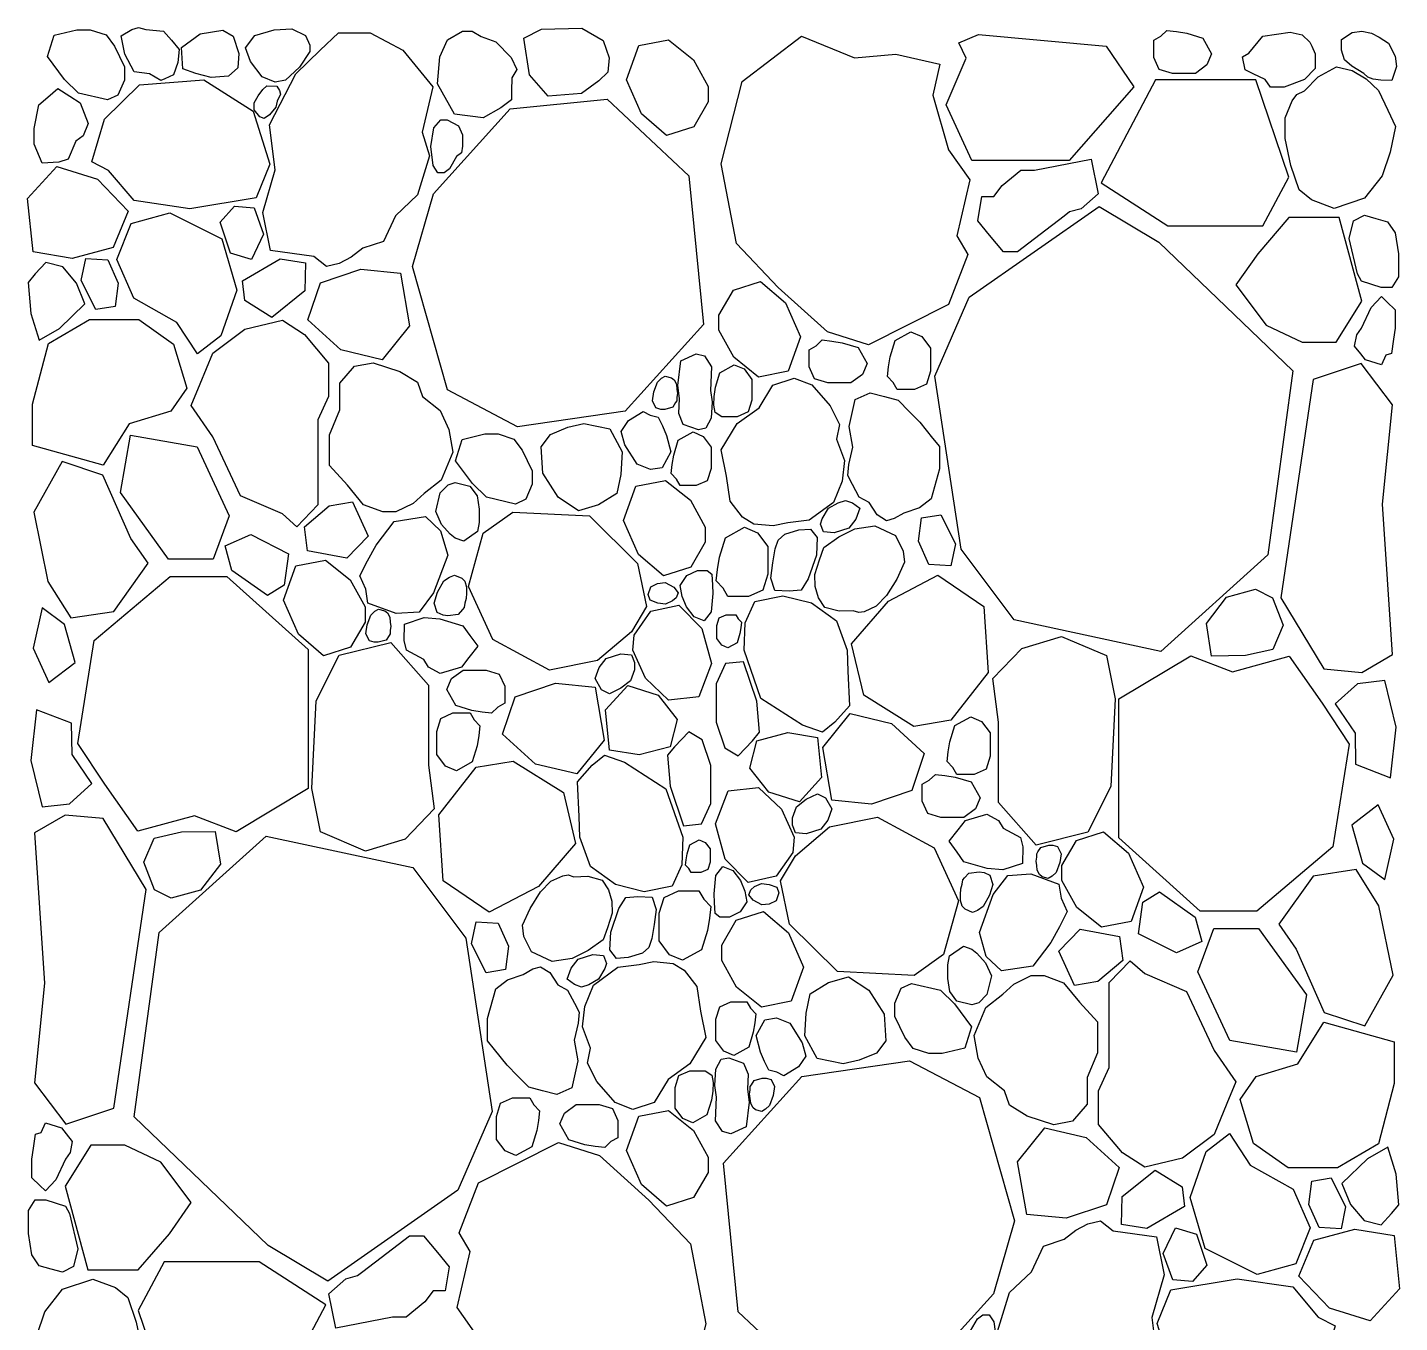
# Model space of a CAD drawing. Header units: millimetres. Extents: x 10227 to 13232, y 2 to 9351.
# Drawn here: x 11655.5 to 11831.5, y 6943.3 to 7109.3 of the extents above; entities that cross this region are included whole.
import ezdxf

# ---------------------------------------------------------------- set-up
doc = ezdxf.new("R2010")
doc.units = ezdxf.units.MM
doc.layers.add('RETINO', color=20, linetype='Continuous')

msp = doc.modelspace()

# ---------------------------------------------------------------- linework, layer by layer
at = {"layer": 'RETINO'}
for points in [[(11665.8, 7100.03), (11662.1, 7100.91), (11660.3, 7102.67), (11658.12, 7105.58), (11658.95, 7108.32), (11661.87, 7109.02), (11663.58, 7109.02), (11665.61, 7108.36), (11666.68, 7106.92), (11667.96, 7104.27), (11667.96, 7102.58), (11667.12, 7100.66), (11665.8, 7100.03)], [(11671.19, 7103.39), (11669.21, 7103.64), (11668.04, 7105.9), (11667.57, 7108.25), (11668.94, 7109.08), (11669.77, 7109.32), (11670.71, 7109.06), (11672.98, 7108.83), (11673.99, 7107.69), (11674.98, 7106.48), (11674.83, 7104.85), (11674.28, 7103.27), (11673.15, 7102.73), (11672.64, 7102.51), (11671.19, 7103.39)], [(11675.47, 7104.02), (11675.28, 7106.76), (11677.67, 7108.49), (11680.6, 7108.97)], [(11680.6, 7108.97), (11681.91, 7108.22)], [(11681.91, 7108.22), (11682.65, 7105.98), (11682.5, 7104.14)], [(11690.41, 7104.23), (11688.64, 7102.56), (11687.3, 7102.3), (11685.63, 7103), (11684.12, 7104.96), (11683.51, 7106.72), (11684.7, 7108.3), (11687.18, 7109.02), (11689.45, 7109.16), (11691.2, 7108.29), (11691.76, 7107.07), (11691.73, 7106.22), (11690.41, 7104.23)], [(11692.26, 7079.96), (11686.7, 7080.72), (11685.73, 7085.6), (11687.3, 7091.07), (11686.57, 7096.85), (11689.97, 7103.39), (11693.09, 7106.41), (11695.41, 7108.65), (11699.47, 7108.65), (11703.65, 7106.41), (11707.53, 7101.69), (11706.16, 7095.91), (11707.07, 7092.87), (11705.55, 7087.85), (11702.74, 7085.19), (11701.2, 7081.88), (11698.56, 7081.01), (11697.04, 7079.87), (11695.52, 7079.06), (11693.89, 7078.66), (11692.26, 7079.96)], [(11713.98, 7097.75), (11710.31, 7098.21), (11708.13, 7102.08), (11708.41, 7105.57), (11709.39, 7107.75), (11711.3, 7108.86), (11712.55, 7108.84), (11713.72, 7108.16), (11715.58, 7107.46), (11717.57, 7105.49), (11718.28, 7103.92), (11717.66, 7102.86), (11717.62, 7101.18), (11717.59, 7100.03), (11716.24, 7099.03), (11713.98, 7097.75)], [(11719.89, 7103.23), (11719.19, 7107.93), (11721.46, 7109.11), (11726.61, 7109.24)], [(11726.61, 7109.24), (11729.37, 7107.65)], [(11766.89, 7105.88), (11772.51, 7104.62), (11771.61, 7100.63), (11773.65, 7093.65), (11776.36, 7089.79), (11774.7, 7082.59), (11776.1, 7080.22), (11773.65, 7073.81), (11763.39, 7068.63), (11758.13, 7070.3), (11751.79, 7075.99), (11746.46, 7081.61), (11744.49, 7091.86), (11747.16, 7102.4), (11754.78, 7108.21), (11761.57, 7105.43), (11766.89, 7105.88)], [(11775.89, 7105.4), (11774.95, 7107.35), (11777.47, 7108.4), (11793.84, 7106.92), (11797.38, 7101.69), (11789.09, 7092.27), (11776.61, 7092.27), (11773.32, 7099.42), (11775.89, 7105.4)], [(11804.18, 7108.59), (11806.26, 7107.96), (11807.38, 7105.92), (11806.78, 7104.51), (11805.31, 7103.42), (11802.35, 7103.42), (11800.66, 7103.94), (11799.98, 7105.48), (11799.98, 7107.68), (11800.87, 7108.19), (11801.65, 7108.94), (11802.88, 7108.8), (11804.18, 7108.59)], [(11812.14, 7106.04), (11813.96, 7108.19), (11817.44, 7108.71), (11818.97, 7108.39), (11819.96, 7107.44), (11820.21, 7106.94), (11820.67, 7105.94), (11820.67, 7104.07), (11819.27, 7102.66), (11816.66, 7101.66), (11814.93, 7101.66), (11814.22, 7102.66), (11812.71, 7103.39), (11811.67, 7103.89), (11811.32, 7105.54), (11812.14, 7106.04)], [(11826.88, 7103.43), (11825.36, 7104.37), (11824.4, 7105.17), (11824.01, 7106.42), (11824.01, 7107.77), (11825.38, 7108.67), (11826.62, 7108.84), (11827.88, 7108.61), (11828.86, 7108.09), (11830.04, 7107.31), (11830.89, 7105.65), (11831.08, 7104.32), (11830.5, 7102.53), (11829.09, 7102.55), (11828.1, 7102.71), (11827.42, 7102.96), (11826.88, 7103.43)], [(11729.37, 7107.65), (11730.12, 7105.41), (11729.97, 7103.57)], [(11740.97, 7096.59), (11737.49, 7095.49), (11734.29, 7098.23), (11732.35, 7102.59), (11733.94, 7107), (11737.75, 7107.74), (11740.93, 7105.19), (11742.84, 7101.75), (11742.84, 7099.8), (11740.97, 7096.59)], [(11686.6, 7091.81), (11684.87, 7087.49), (11676.37, 7086.08), (11669.24, 7087.14), (11665.95, 7090.99), (11663.78, 7092.11), (11665.42, 7097.57), (11669.92, 7101.97), (11678.14, 7102.62), (11684.47, 7098.61), (11686.6, 7091.81)], [(11681.32, 7103.07), (11679.1, 7102.9), (11677.11, 7103.42), (11675.47, 7104.02)], [(11682.5, 7104.14), (11681.32, 7103.07)], [(11728.78, 7102.5), (11726.57, 7100.84), (11722.31, 7100.51), (11719.89, 7103.23)], [(11729.97, 7103.57), (11728.78, 7102.5)], [(11793.21, 7089.41), (11801.76, 7083.9), (11813.93, 7083.9), (11817.26, 7090.14), (11813.06, 7102.61), (11800.17, 7102.61), (11793.21, 7089.41)], [(11819.27, 7101.18), (11821.04, 7103), (11823.37, 7104.26), (11825.39, 7103.8), (11827.21, 7102.72), (11828.78, 7101.22), (11829.96, 7098.72), (11830.95, 7096.61), (11830.28, 7093.35), (11829.24, 7090.32), (11826.96, 7087.42), (11823.1, 7086.13), (11820.17, 7087.21), (11818.6, 7088.49), (11817.53, 7091.64), (11816.81, 7095.07), (11816.81, 7097.75), (11817.71, 7099.93), (11818.3, 7100.74), (11819.27, 7101.18)], [(11657.44, 7091.91), (11656.39, 7094.35), (11656.39, 7096.35), (11656.99, 7099.39), (11658.15, 7100.39), (11659.44, 7101.51), (11660.98, 7100.51), (11662.28, 7099.67), (11663.34, 7096.99), (11662.66, 7095.43), (11661.74, 7094.75), (11660.74, 7092.45), (11659.56, 7092.04), (11657.44, 7091.91)], [(11687.4, 7099.09), (11686.58, 7098.1), (11685.87, 7097.67), (11685.35, 7097.86), (11684.61, 7098.75), (11684.61, 7099.67), (11685.1, 7100.55), (11685.71, 7101.37), (11686.23, 7101.84), (11687.5, 7101.79), (11687.87, 7101.23), (11687.99, 7100.76), (11687.56, 7099.87), (11687.4, 7099.09)], [(11707.61, 7088.01), (11717.42, 7098.88), (11729.87, 7100.15), (11740.33, 7090.31), (11742.23, 7071.26), (11732.19, 7060.14), (11718.37, 7058.13), (11709.38, 7062.87), (11704.92, 7078.66), (11707.61, 7088.01)], [(11710.55, 7092.76), (11709.66, 7091.21), (11708.95, 7090.7), (11708.15, 7090.7), (11707.58, 7091.61), (11707.24, 7094.07), (11707.64, 7096.45), (11708.55, 7097.5), (11709.35, 7097.5), (11710.81, 7096.73), (11711.32, 7095.56), (11711.32, 7094.1), (11711.18, 7093.26), (11710.55, 7092.76)], [(11780.52, 7089.04), (11782.91, 7091.01), (11784.67, 7091.01), (11791.94, 7092.42), (11792.82, 7088), (11790.64, 7086.07), (11789.16, 7085.69), (11788.46, 7085.14), (11785.4, 7082.8), (11782.49, 7080.57), (11780.67, 7080.57), (11778.91, 7082.7), (11777.38, 7084.54), (11777.92, 7087.63), (11779.43, 7087.63), (11780.52, 7089.04)], [(11661.27, 7079.72), (11656.25, 7080.56), (11655.54, 7087.38), (11659.32, 7091.49), (11664.52, 7089.87), (11668.47, 7085.76), (11666.54, 7081.12), (11661.27, 7079.72)], [(11674.7, 7071.51), (11669.18, 7074.62), (11666.99, 7079.57), (11668.83, 7084.18), (11673.78, 7085.56), (11680.45, 7082.22), (11682.4, 7075.66), (11680.33, 7069.78), (11677.34, 7067.48), (11674.7, 7071.51)], [(11682.08, 7086.42), (11684.6, 7086.21), (11685.82, 7082.84), (11684.28, 7079.57), (11681.58, 7080.39), (11680.26, 7084.35), (11682.08, 7086.42)], [(11776.29, 7074.74), (11792.95, 7086.39), (11800.62, 7081.81), (11817.78, 7065.31), (11814.58, 7041.71), (11800.85, 7029.34), (11782.07, 7033.38), (11775.28, 7042.43), (11771.88, 7064.62), (11776.29, 7074.74)], [(11813.28, 7080.32), (11810.46, 7076.32), (11814.37, 7071.14), (11819, 7068.96), (11823.36, 7068.96), (11826.63, 7074.23), (11823.72, 7084.96), (11817.27, 7084.96), (11813.28, 7080.32)], [(11825.55, 7084.52), (11826.99, 7085.24), (11828.43, 7084.84), (11829.94, 7084.41), (11830.9, 7083), (11831.35, 7080.29), (11831.35, 7077.34), (11830.47, 7075.97), (11829.13, 7075.97), (11826.61, 7076.8), (11826.09, 7077.72), (11825.02, 7082.25), (11825.55, 7084.52)], [(11666.79, 7073.56), (11664.3, 7073.16), (11662.44, 7076.87), (11663.02, 7079.69), (11665.83, 7079.53), (11667.17, 7076.55), (11666.79, 7073.56)], [(11655.96, 7072.66), (11657.04, 7069.22), (11659.66, 7070.71), (11662.91, 7073.88), (11661.83, 7076.55), (11660.07, 7078.63), (11657.9, 7079.17), (11656.54, 7077.72), (11655.64, 7076.63), (11655.96, 7072.66)], [(11683.42, 7074.32), (11683.11, 7076.82), (11687.93, 7079.64), (11691.17, 7079.14), (11691.11, 7075.56), (11686.86, 7072.14), (11683.42, 7074.32)], [(11698.28, 7078.34), (11703.35, 7077.83), (11704.51, 7071.07), (11701.01, 7066.72), (11695.71, 7067.99), (11691.5, 7071.82), (11693.12, 7076.59), (11698.28, 7078.34)], [(11746.05, 7075.66), (11749.54, 7076.76), (11752.73, 7074.02), (11754.67, 7069.65), (11753.08, 7065.25), (11749.27, 7064.51), (11746.09, 7067.06), (11744.19, 7070.5), (11744.19, 7072.45), (11746.05, 7075.66)], [(11826.58, 7070.76), (11827.84, 7073.42), (11829.15, 7074.82), (11829.86, 7074.14), (11830.9, 7073.14), (11830.9, 7070.77), (11830.69, 7069.34), (11830.42, 7067.54), (11829.7, 7067.33), (11829.15, 7066.08), (11827.11, 7066.73), (11826.5, 7067.49), (11825.71, 7068.48), (11826, 7069.92), (11826.58, 7070.76)], [(11668.6, 7058.51), (11665.26, 7053.2), (11656.2, 7055.72), (11656.2, 7061.04), (11658.25, 7068.81), (11663.49, 7071.88), (11669.83, 7071.88), (11674.25, 7068.74), (11675.96, 7063.08), (11673.91, 7060.15), (11668.6, 7058.51)], [(11688.22, 7046.95), (11682.85, 7049.26), (11679.31, 7056.82), (11676.52, 7060.84), (11677.68, 7063.63), (11679.32, 7067.58), (11683.39, 7070.64), (11688.22, 7071.8), (11691.08, 7069.96), (11694.14, 7066.29), (11694.14, 7062), (11692.78, 7059), (11692.78, 7056), (11692.78, 7051.03), (11692.78, 7048.11), (11690.06, 7045.31), (11688.22, 7046.95)], [(11759.99, 7068.91), (11762.06, 7068.28), (11763.19, 7066.24), (11762.59, 7064.83), (11761.11, 7063.75), (11758.16, 7063.75), (11756.47, 7064.26), (11755.79, 7065.8), (11755.79, 7068), (11756.68, 7068.51), (11757.45, 7069.26), (11758.68, 7069.12), (11759.99, 7068.91)], [(11766.15, 7067.1), (11766.79, 7069.17), (11768.82, 7070.3), (11770.23, 7069.7), (11771.32, 7068.22), (11771.32, 7065.27), (11770.8, 7063.58), (11769.26, 7062.9), (11767.07, 7062.9), (11766.56, 7063.79), (11765.81, 7064.56), (11765.94, 7065.8), (11766.15, 7067.1)], [(11743.33, 7061.31), (11743.22, 7059.23), (11742.52, 7057.94), (11741.56, 7057.74), (11739.63, 7058.44), (11739.05, 7059.84), (11739.13, 7061.77), (11738.95, 7063.42), (11739.31, 7066.59), (11741.29, 7067.48), (11742.37, 7067.21), (11743.23, 7065.83), (11743.11, 7062.79), (11743.33, 7061.31)], [(11708.57, 7051.3), (11706.41, 7049.59), (11705, 7048.3), (11702.78, 7047.21), (11701.09, 7047.21), (11698.63, 7048.14), (11696.58, 7050.63), (11694.25, 7053.16), (11694.25, 7057.11), (11695.61, 7060.28), (11695.61, 7063.71), (11697.48, 7065.9), (11699.87, 7066.33), (11703.27, 7065.23), (11705.53, 7063.84), (11706.19, 7062), (11708.47, 7060.2), (11709.57, 7057.79), (11710.06, 7054.89), (11708.57, 7051.3)], [(11743.76, 7063.19), (11744.33, 7065.06), (11746.17, 7066.08), (11747.43, 7065.54), (11748.41, 7064.21), (11748.41, 7061.55), (11747.95, 7060.03), (11746.56, 7059.41), (11744.59, 7059.41), (11743.71, 7059.98), (11743.56, 7060.91), (11743.57, 7062.02), (11743.76, 7063.19)], [(11826.55, 7066.25), (11820.39, 7064.21), (11816.23, 7036.19), (11821.75, 7027.08), (11826.65, 7026.64), (11830.58, 7028.93), (11829.3, 7048.2)], [(11830.58, 7060.95), (11826.55, 7066.25)], [(11738.3, 7060.65), (11737.25, 7060.36), (11736.75, 7060.36), (11736.12, 7060.54), (11735.68, 7061.46), (11735.85, 7062.6), (11736.31, 7063.86), (11736.83, 7064.34), (11737.32, 7064.62), (11738.12, 7064.41), (11738.46, 7064.14), (11738.74, 7063.58), (11738.8, 7062.97), (11738.88, 7062.4), (11738.8, 7061.91), (11738.8, 7061.45), (11738.65, 7061.23), (11738.3, 7060.65)], [(11755.76, 7046.14), (11753.03, 7045.8), (11751.15, 7045.43), (11748.69, 7045.65), (11747.24, 7046.53), (11745.63, 7048.6), (11745.17, 7051.79), (11744.49, 7055.16), (11746.54, 7058.53), (11749.34, 7060.54), (11751.12, 7063.47), (11753.86, 7064.38), (11756.12, 7063.51), (11758.46, 7060.8), (11759.68, 7058.43), (11759.28, 7056.52), (11760.3, 7053.8), (11759.99, 7051.17), (11758.9, 7048.43), (11755.76, 7046.14)], [(11760.89, 7058.15), (11761.69, 7061.62), (11763.59, 7062.48), (11765.43, 7061.99), (11767.17, 7061.54), (11768.62, 7060.06), (11769.95, 7058.7), (11771.59, 7056.69), (11772.48, 7055.6), (11772.48, 7052.73), (11771.42, 7048.9), (11769.93, 7047.75), (11767.92, 7047.06), (11766.67, 7046.37), (11765.7, 7046.08), (11764.48, 7046.83), (11763.45, 7048.42), (11762.2, 7049.1), (11761.34, 7050.73), (11760.73, 7051.9), (11760.85, 7053.31), (11761.39, 7055.5), (11760.89, 7058.15)], [(11829.3, 7048.2), (11830.58, 7060.95)], [(11737.48, 7057.02), (11738.05, 7054.92), (11736.92, 7052.88), (11735.41, 7052.64), (11733.7, 7053.32), (11732.13, 7055.82), (11731.67, 7057.52), (11732.61, 7058.92), (11734.47, 7060.09), (11735.38, 7059.61), (11736.43, 7059.35), (11736.97, 7058.23), (11737.48, 7057.02)], [(11679.36, 7041.17), (11673.64, 7041.17), (11667.46, 7049.7), (11668.76, 7057.05), (11677.31, 7055.54), (11681.39, 7046.72)], [(11718.1, 7048.22), (11714.4, 7049.1), (11712.6, 7050.86), (11710.43, 7053.77), (11711.26, 7056.51), (11714.17, 7057.21), (11715.89, 7057.21), (11717.91, 7056.55), (11718.98, 7055.11), (11720.27, 7052.46), (11720.27, 7050.77), (11719.42, 7048.85), (11718.1, 7048.22)], [(11723.6, 7049.09), (11721.63, 7052.18), (11721.41, 7055.57), (11722.62, 7057.16), (11724.84, 7058.07), (11726.88, 7058.55), (11730.21, 7057.85), (11731.79, 7054.93), (11731.64, 7052.03), (11731.12, 7049.57), (11728.74, 7048.12), (11726.19, 7047.37), (11723.6, 7049.09)], [(11738.4, 7054.48), (11738.98, 7056.41), (11740.88, 7057.46), (11742.18, 7056.9), (11743.19, 7055.53), (11743.19, 7052.79), (11742.71, 7051.22), (11741.28, 7050.58), (11739.24, 7050.58), (11738.77, 7051.41), (11738.08, 7052.13), (11738.2, 7053.28), (11738.4, 7054.48)], [(11666.6, 7034.46), (11671.03, 7040.63), (11668.81, 7043.82), (11665.21, 7051.94), (11659.98, 7053.68), (11656.37, 7047.17), (11658.17, 7038.28)], [(11707.88, 7047.26), (11708.46, 7049.64), (11709.48, 7050.7), (11710.38, 7050.99), (11712.28, 7050.52), (11713.22, 7049.28), (11713.46, 7047.58), (11713.46, 7045.85), (11713.24, 7044.69), (11711.47, 7043.46), (11710.39, 7043.84), (11709.75, 7044.36), (11708.64, 7045.59), (11707.88, 7047.26)], [(11740.59, 7040.12), (11737.1, 7039.01), (11733.9, 7041.75), (11731.96, 7046.12), (11733.55, 7050.52), (11737.36, 7051.26), (11740.54, 7048.72), (11742.45, 7045.27), (11742.45, 7043.32), (11740.59, 7040.12)], [(11697.21, 7048.51), (11699.24, 7044.11), (11696.51, 7041.27), (11691.46, 7042.21), (11691.04, 7045.3), (11694.23, 7047.99), (11697.21, 7048.51)], [(11758.24, 7047.7), (11759.47, 7048.39), (11760.43, 7048.69), (11761.34, 7048.36), (11762.26, 7047.7), (11761.76, 7046.28), (11760.86, 7045.13), (11758.99, 7044.52), (11757.62, 7044.65), (11757.24, 7045.64), (11757.43, 7046.33), (11758.24, 7047.7)], [(11681.39, 7046.72), (11679.36, 7041.17)], [(11700.25, 7042.97), (11702.55, 7046), (11706.58, 7046.61), (11708.52, 7044.78), (11709.42, 7041.69), (11707.62, 7036.84), (11705.75, 7034.38), (11702.81, 7034.19), (11699.2, 7035.52), (11698.91, 7037.29), (11698.15, 7039.02), (11699.12, 7040.96), (11700.25, 7042.97)], [(11713.99, 7044.5), (11717.79, 7047.19), (11727.6, 7046.7), (11733.74, 7040.62), (11734.92, 7035.08), (11732.99, 7031.85), (11728.64, 7028.16), (11722.47, 7026.91), (11715.22, 7030.84), (11712.08, 7037.64), (11713.99, 7044.5)], [(11770.17, 7046.45), (11772.67, 7046.85), (11774.52, 7043.14), (11773.95, 7040.32), (11771.13, 7040.47), (11769.8, 7043.46), (11770.17, 7046.45)], [(11744.27, 7041.41), (11745.03, 7043.9), (11747.47, 7045.26), (11749.16, 7044.54), (11750.47, 7042.76), (11750.47, 7039.22), (11749.85, 7037.19), (11748, 7036.37), (11745.36, 7036.37), (11744.75, 7037.44), (11743.85, 7038.37), (11744.01, 7039.85), (11744.27, 7041.41)], [(11752.63, 7044.36), (11754.44, 7044.92), (11755.95, 7045.02), (11756.79, 7043.92), (11756.69, 7041.66), (11755.66, 7038.62), (11754.75, 7037.19), (11753.19, 7037.07), (11751.38, 7037.15), (11750.85, 7038.74), (11751.13, 7040.67), (11751.4, 7042.48), (11751.79, 7043.61), (11752.63, 7044.36)], [(11761.41, 7034.55), (11759.6, 7034.48), (11757.78, 7034.98), (11756.97, 7036.21), (11756.56, 7037.66), (11756.49, 7039.2), (11757.11, 7041.07), (11757.63, 7042.65), (11759.58, 7044), (11761.61, 7045.05), (11764.21, 7045.42), (11766.83, 7044.19), (11767.81, 7042.19), (11767.99, 7040.76), (11767, 7038.61), (11765.68, 7036.49), (11764.36, 7035.11), (11762.83, 7034.42), (11762.12, 7034.3), (11761.41, 7034.55)], [(11688.47, 7037.81), (11686.32, 7036.49), (11681.75, 7039.71), (11680.87, 7042.87), (11684.16, 7044.3), (11689.02, 7041.84), (11688.47, 7037.81)], [(11696.97, 7029.89), (11693.48, 7028.78), (11690.29, 7031.52), (11688.35, 7035.89), (11689.94, 7040.29), (11693.75, 7041.03), (11696.93, 7038.49), (11698.83, 7035.04), (11698.83, 7033.09), (11696.97, 7029.89)], [(11743.22, 7034.39), (11742.29, 7033.24), (11741.01, 7033.75), (11740.05, 7035.04), (11739.47, 7036.38), (11739.23, 7037.78), (11740.1, 7039.05), (11741.46, 7039.72), (11742.71, 7039.72), (11743.29, 7039.24), (11743.38, 7037.84), (11743.41, 7036.74), (11743.22, 7034.39)], [(11658.17, 7038.28), (11661.09, 7033.63)], [(11669.7, 7006.27), (11665.47, 7012.3), (11662, 7017.54), (11664.1, 7030.71), (11673.84, 7038.95), (11681.09, 7038.95), (11691.55, 7029.58), (11691.55, 7011.75), (11682.3, 7006.21), (11676.96, 7008.27), (11669.7, 7006.27)], [(11710.77, 7034.06), (11709.43, 7033.89), (11708.82, 7033.99), (11708.07, 7034.32), (11707.7, 7035.53), (11708.12, 7036.91), (11708.93, 7038.36), (11709.65, 7038.86), (11710.3, 7039.12), (11711.24, 7038.71), (11711.61, 7038.32), (11711.85, 7037.58), (11711.82, 7036.81), (11711.8, 7036.1), (11711.62, 7035.51), (11711.54, 7034.95), (11711.31, 7034.7), (11710.77, 7034.06)], [(11737.36, 7035.4), (11736.35, 7035.53), (11735.37, 7035.89), (11735.13, 7036.61), (11735.45, 7037.63), (11736.34, 7038.04), (11737.29, 7038.15), (11738.43, 7037.55), (11738.99, 7036.85), (11738.7, 7036.22), (11738.26, 7035.8), (11737.36, 7035.4)], [(11761.18, 7030.29), (11765.93, 7035.78), (11772.26, 7039.09), (11778.18, 7035.08), (11778.73, 7026.61)], [(11760.72, 7026.81), (11760.95, 7022.37), (11759.06, 7020.24), (11757.49, 7018.98), (11754.92, 7019.88), (11749.59, 7023.28), (11747.42, 7029.48), (11747.55, 7033), (11748.79, 7035.75), (11752.38, 7036.46), (11756.07, 7035.54), (11759.27, 7033.23), (11760.64, 7029.47), (11760.72, 7026.81)], [(11815.24, 7029.59), (11811.7, 7028.8), (11807.38, 7028.74), (11806.71, 7032.92), (11809.28, 7036.29)], [(11809.28, 7036.29), (11813.02, 7037.31), (11815.17, 7036.22)], [(11815.17, 7036.22), (11816.55, 7032.7), (11815.24, 7029.59)], [(11658.27, 7025.33), (11661.67, 7027.92), (11660.29, 7032.79), (11657.42, 7034.91), (11656.26, 7029.73), (11658.27, 7025.33)], [(11661.09, 7033.63), (11666.6, 7034.46)], [(11701.55, 7030.79), (11700.51, 7030.5), (11700.01, 7030.5), (11699.38, 7030.68), (11698.93, 7031.59), (11699.11, 7032.74), (11699.57, 7033.99), (11700.09, 7034.48), (11700.57, 7034.76), (11701.37, 7034.55), (11701.71, 7034.28), (11701.99, 7033.72), (11702.06, 7033.1), (11702.13, 7032.54), (11702.06, 7032.05), (11702.06, 7031.59), (11701.91, 7031.36), (11701.55, 7030.79)], [(11735.47, 7034.47), (11739.04, 7035.28), (11741.99, 7032.28), (11743.26, 7027.77), (11741.61, 7023.52), (11737.75, 7023.09), (11734.8, 7025.9), (11733.18, 7029.49), (11733.35, 7031.43), (11735.47, 7034.47)], [(11746.88, 7031.62), (11746.52, 7030.44), (11745.36, 7029.8), (11744.56, 7030.14), (11743.94, 7030.98), (11743.94, 7032.66), (11744.24, 7033.62), (11745.11, 7034.01), (11746.36, 7034.01), (11746.65, 7033.5), (11747.08, 7033.06), (11747, 7032.36), (11746.88, 7031.62)], [(11703.89, 7032.84), (11706.42, 7033.67), (11708.41, 7033.49), (11711.38, 7032.63), (11712.28, 7031.39), (11713.28, 7030), (11712.15, 7028.55), (11711.2, 7027.33), (11708.44, 7026.51), (11706.94, 7027.32), (11706.35, 7028.3), (11704.14, 7029.5), (11703.83, 7030.71), (11703.89, 7032.84)], [(11698.89, 7003.72), (11693.1, 7006.19), (11692.02, 7011.75), (11692.56, 7022.98), (11695.49, 7028.85), (11702.14, 7030.49), (11706.95, 7025.02), (11706.95, 7014.73), (11707.67, 7009.15), (11703.95, 7005.27), (11698.89, 7003.72)], [(11788.12, 7031.26), (11793.91, 7028.8), (11794.99, 7023.24), (11794.45, 7012), (11791.52, 7006.14), (11784.87, 7004.5), (11780.06, 7009.97), (11780.06, 7020.26), (11779.34, 7025.84), (11783.06, 7029.71), (11788.12, 7031.26)], [(11732.85, 7025.57), (11731.62, 7024.6), (11730.18, 7023.9), (11729.14, 7024.42), (11728.35, 7025.86), (11728.86, 7027.28), (11729.75, 7028.43), (11731.63, 7029.04), (11733, 7028.91), (11733.38, 7027.91), (11733.37, 7026.98), (11732.85, 7025.57)], [(11769.17, 7019.71), (11762.76, 7023.74), (11761.18, 7030.29)], [(11817.31, 7028.71), (11821.54, 7022.69), (11825.01, 7017.45), (11822.91, 7004.28), (11813.16, 6996.04), (11805.92, 6996.04), (11795.46, 7005.41), (11795.46, 7023.24), (11804.71, 7028.78), (11810.04, 7026.72), (11817.31, 7028.71)], [(11712.53, 7021.77), (11710.45, 7022.4), (11709.32, 7024.44), (11709.92, 7025.84), (11711.4, 7026.93), (11714.35, 7026.93), (11716.04, 7026.42), (11716.73, 7024.88), (11716.73, 7022.68), (11715.84, 7022.17), (11715.06, 7021.42), (11713.83, 7021.56), (11712.53, 7021.77)], [(11749.07, 7022.95), (11747.35, 7028), (11745.03, 7027.78), (11743.86, 7025.17), (11743.85, 7020.27), (11744.96, 7016.98), (11746.68, 7015.95), (11748.49, 7017.88), (11749.39, 7018.97), (11749.07, 7022.95)], [(11723.26, 7025.24), (11728.33, 7024.73), (11729.49, 7017.97), (11725.98, 7013.62), (11720.69, 7014.89), (11716.47, 7018.72), (11718.09, 7023.49), (11723.26, 7025.24)], [(11778.73, 7026.61), (11773.92, 7020.52), (11769.17, 7019.71)], [(11826.07, 7025.17), (11823.23, 7022.59), (11825.76, 7018.86)], [(11825.76, 7018.86), (11825.83, 7014.86), (11830.33, 7013.13), (11831.02, 7019.63), (11829.59, 7025.59)], [(11829.59, 7025.59), (11826.07, 7025.17)], [(11733.97, 7016.05), (11730.17, 7016.69), (11729.64, 7021.84), (11732.5, 7024.95), (11736.42, 7023.72), (11738.84, 7020.62), (11737.95, 7017.11), (11733.97, 7016.05)], [(11661.25, 7016.12), (11661.18, 7020.13), (11656.68, 7021.86), (11655.98, 7015.36), (11657.42, 7009.4)], [(11713.2, 7017.24), (11712.57, 7015.16), (11710.53, 7014.04), (11709.12, 7014.63), (11708.03, 7016.11), (11708.03, 7019.07), (11708.55, 7020.75), (11710.09, 7021.44), (11712.29, 7021.44), (11712.8, 7020.55), (11713.55, 7019.77), (11713.41, 7018.54), (11713.2, 7017.24)], [(11763.75, 7009.75), (11758.68, 7010.26), (11757.52, 7017.01), (11761.02, 7021.37), (11766.32, 7020.1), (11770.53, 7016.26), (11768.92, 7011.5), (11763.75, 7009.75)], [(11773.81, 7017.75), (11774.44, 7019.83), (11776.48, 7020.95), (11777.88, 7020.35), (11778.97, 7018.88), (11778.97, 7015.92), (11778.46, 7014.23), (11776.91, 7013.55), (11774.72, 7013.55), (11774.21, 7014.44), (11773.46, 7015.22), (11773.6, 7016.45), (11773.81, 7017.75)], [(11737.94, 7012.04), (11739.66, 7006.99), (11741.98, 7007.21), (11743.15, 7009.82), (11743.16, 7014.72), (11742.05, 7018.01), (11740.33, 7019.04), (11738.52, 7017.11), (11737.62, 7016.02), (11737.94, 7012.04)], [(11753.04, 7018.93), (11756.83, 7018.29), (11757.37, 7013.15), (11754.51, 7010.04), (11750.59, 7011.27), (11748.17, 7014.37), (11749.06, 7017.88), (11753.04, 7018.93)], [(11660.94, 7009.81), (11663.78, 7012.39), (11661.25, 7016.12)], [(11708.28, 7008.38), (11713.09, 7014.47), (11717.83, 7015.28)], [(11717.83, 7015.28), (11724.25, 7011.25), (11725.83, 7004.69)], [(11726.29, 7008.18), (11726.06, 7012.61), (11727.95, 7014.75), (11729.52, 7016.01), (11732.09, 7015.11), (11737.41, 7011.71), (11739.59, 7005.51), (11739.46, 7001.98), (11738.21, 6999.24), (11734.62, 6998.52), (11730.94, 6999.45), (11727.74, 7001.76), (11726.37, 7005.52), (11726.29, 7008.18)], [(11774.48, 7013.22), (11776.56, 7012.59), (11777.69, 7010.55), (11777.09, 7009.14), (11775.61, 7008.05), (11772.65, 7008.05), (11770.97, 7008.57), (11770.28, 7010.11), (11770.28, 7012.31), (11771.17, 7012.82), (11771.95, 7013.57), (11773.18, 7013.43), (11774.48, 7013.22)], [(11751.54, 7000.52), (11747.97, 6999.71), (11745.02, 7002.7), (11743.75, 7007.22), (11745.4, 7011.47), (11749.26, 7011.89), (11752.21, 7009.09), (11753.83, 7005.5), (11753.66, 7003.56), (11751.54, 7000.52)], [(11754.16, 7009.41), (11755.39, 7010.39), (11756.83, 7011.09), (11757.87, 7010.57), (11758.66, 7009.13), (11758.15, 7007.71), (11757.26, 7006.56), (11755.38, 7005.95), (11754.01, 7006.08), (11753.63, 7007.07), (11753.63, 7008), (11754.16, 7009.41)], [(11657.42, 7009.4), (11660.94, 7009.81)], [(11828.73, 7009.66), (11825.34, 7007.07), (11826.71, 7002.2), (11829.59, 7000.07), (11830.75, 7005.26), (11828.73, 7009.66)], [(11660.46, 6968.74), (11666.61, 6970.78), (11670.78, 6998.79), (11665.26, 7007.91), (11660.36, 7008.35), (11656.43, 7006.06), (11657.71, 6986.79)], [(11725.83, 7004.69), (11721.08, 6999.2), (11714.75, 6995.9), (11708.83, 6999.91), (11708.28, 7008.38)], [(11773.01, 6990.49), (11769.22, 6987.8), (11759.41, 6988.29), (11753.27, 6994.37), (11752.09, 6999.9), (11754.02, 7003.14), (11758.36, 7006.83), (11764.54, 7008.07), (11771.79, 7004.15), (11774.93, 6997.35), (11773.01, 6990.49)], [(11783.12, 7002.15), (11780.59, 7001.32), (11778.6, 7001.5), (11775.62, 7002.36), (11774.73, 7003.6), (11773.73, 7004.99), (11774.86, 7006.44), (11775.81, 7007.66), (11778.57, 7008.48), (11780.06, 7007.67), (11780.66, 7006.69), (11782.87, 7005.49), (11783.17, 7004.28), (11783.12, 7002.15)], [(11671.77, 7005.4), (11675.31, 7006.19), (11679.62, 7006.25), (11680.3, 7002.07), (11677.73, 6998.7)], [(11790.04, 7005.1), (11793.52, 7006.21), (11796.72, 7003.47), (11798.66, 6999.1), (11797.07, 6994.7), (11793.26, 6993.96), (11790.08, 6996.5), (11788.17, 6999.95), (11788.17, 7001.89), (11790.04, 7005.1)], [(11710.72, 6960.25), (11694.06, 6948.6), (11686.39, 6953.18), (11669.23, 6969.68), (11672.43, 6993.28), (11686.16, 7005.65), (11704.94, 7001.61), (11711.73, 6992.56), (11715.12, 6970.36), (11710.72, 6960.25)], [(11671.84, 6998.77), (11670.46, 7002.29), (11671.77, 7005.4)], [(11740.13, 7003.37), (11740.49, 7004.55), (11741.65, 7005.19), (11742.45, 7004.85), (11743.07, 7004.01), (11743.07, 7002.33), (11742.77, 7001.37), (11741.9, 7000.98), (11740.65, 7000.98), (11740.36, 7001.48), (11739.93, 7001.93), (11740.01, 7002.63), (11740.13, 7003.37)], [(11785.46, 7004.2), (11786.5, 7004.49), (11787, 7004.49), (11787.63, 7004.31), (11788.07, 7003.39), (11787.9, 7002.25), (11787.44, 7000.99), (11786.92, 7000.51), (11786.43, 7000.23), (11785.63, 7000.44), (11785.3, 7000.71), (11785.01, 7001.27), (11784.95, 7001.88), (11784.88, 7002.45), (11784.95, 7002.94), (11784.95, 7003.4), (11785.1, 7003.62), (11785.46, 7004.2)], [(11725.6, 7000.44), (11727.41, 7000.51), (11729.23, 7000.01), (11730.04, 6998.78), (11730.45, 6997.33), (11730.52, 6995.78), (11729.9, 6993.91), (11729.37, 6992.34), (11727.43, 6990.99), (11725.4, 6989.94), (11722.8, 6989.57), (11720.18, 6990.8), (11719.19, 6992.8), (11719.02, 6994.23), (11720.01, 6996.38), (11721.33, 6998.5), (11722.65, 6999.88), (11724.18, 7000.57), (11724.88, 7000.69), (11725.6, 7000.44)], [(11743.79, 7000.59), (11744.72, 7001.74), (11746, 7001.24), (11746.95, 6999.95), (11747.54, 6998.61), (11747.77, 6997.21), (11746.91, 6995.93), (11745.55, 6995.26), (11744.3, 6995.26), (11743.72, 6995.75), (11743.63, 6997.15), (11743.59, 6998.25), (11743.79, 7000.59)], [(11776.24, 7000.92), (11777.58, 7001.09), (11778.19, 7001), (11778.94, 7000.66), (11779.31, 6999.46), (11778.89, 6998.08), (11778.08, 6996.63), (11777.36, 6996.13), (11776.71, 6995.87), (11775.77, 6996.28), (11775.4, 6996.67), (11775.16, 6997.41), (11775.19, 6998.18), (11775.21, 6998.89), (11775.38, 6999.48), (11775.47, 7000.04), (11775.7, 7000.29), (11776.24, 7000.92)], [(11786.76, 6992.02), (11784.46, 6988.99), (11780.43, 6988.38), (11778.48, 6990.21), (11777.59, 6993.3), (11779.38, 6998.15), (11781.26, 7000.61), (11784.2, 7000.8), (11787.8, 6999.47), (11788.1, 6997.7), (11788.86, 6995.97), (11787.89, 6994.03), (11786.76, 6992.02)], [(11820.41, 7000.53), (11815.98, 6994.35), (11818.2, 6991.17), (11821.8, 6983.05), (11827.03, 6981.31), (11830.64, 6987.82), (11828.83, 6996.71)], [(11825.92, 7001.36), (11820.41, 7000.53)], [(11828.83, 6996.71), (11825.92, 7001.36)], [(11677.73, 6998.7), (11673.98, 6997.68), (11671.84, 6998.77)], [(11749.65, 6999.59), (11750.66, 6999.46), (11751.64, 6999.1), (11751.87, 6998.38), (11751.56, 6997.35), (11750.66, 6996.94), (11749.72, 6996.84), (11748.58, 6997.44), (11748.02, 6998.14), (11748.31, 6998.77), (11748.75, 6999.19), (11749.65, 6999.59)], [(11734.38, 6990.63), (11732.57, 6990.07), (11731.06, 6989.96), (11730.22, 6991.07), (11730.32, 6993.33), (11731.35, 6996.37), (11732.26, 6997.8), (11733.81, 6997.92), (11735.63, 6997.84), (11736.16, 6996.25), (11735.88, 6994.32), (11735.61, 6992.51), (11735.22, 6991.38), (11734.38, 6990.63)], [(11742.74, 6993.57), (11741.98, 6991.08), (11739.54, 6989.73), (11737.85, 6990.45), (11736.54, 6992.22), (11736.54, 6995.77), (11737.16, 6997.79), (11739.01, 6998.62), (11741.64, 6998.62), (11742.26, 6997.55), (11743.16, 6996.61), (11742.99, 6995.14), (11742.74, 6993.57)], [(11798.54, 6997.17), (11800.69, 6998.5), (11805.26, 6995.27), (11806.14, 6992.12), (11802.85, 6990.69), (11797.99, 6993.14), (11798.54, 6997.17)], [(11746.42, 6994.87), (11749.91, 6995.98), (11753.1, 6993.24), (11755.05, 6988.87), (11753.46, 6984.47), (11749.64, 6983.73), (11746.47, 6986.27), (11744.56, 6989.72), (11744.56, 6991.66), (11746.42, 6994.87)], [(11716.83, 6988.54), (11714.34, 6988.14), (11712.49, 6991.85), (11713.06, 6994.67), (11715.88, 6994.51), (11717.21, 6991.53), (11716.83, 6988.54)], [(11789.8, 6986.48), (11787.77, 6990.88), (11790.5, 6993.72), (11795.55, 6992.77), (11795.97, 6989.69), (11792.77, 6987), (11789.8, 6986.48)], [(11807.65, 6993.82), (11813.37, 6993.82), (11819.55, 6985.29), (11818.25, 6977.94), (11809.7, 6979.45), (11805.62, 6988.26)], [(11805.62, 6988.26), (11807.65, 6993.82)], [(11728.77, 6987.29), (11727.54, 6986.6), (11726.58, 6986.3), (11725.67, 6986.63), (11724.75, 6987.29), (11725.25, 6988.71), (11726.15, 6989.86), (11728.02, 6990.47), (11729.39, 6990.34), (11729.77, 6989.34), (11729.57, 6988.66), (11728.77, 6987.29)], [(11779.13, 6987.73), (11778.55, 6985.34), (11777.53, 6984.29), (11776.63, 6984), (11774.72, 6984.47), (11773.79, 6985.71), (11773.55, 6987.4), (11773.55, 6989.14), (11773.77, 6990.3), (11775.54, 6991.53), (11776.62, 6991.15), (11777.25, 6990.63), (11778.37, 6989.39), (11779.13, 6987.73)], [(11726.11, 6976.83), (11725.32, 6973.37), (11723.42, 6972.51), (11721.57, 6973), (11719.84, 6973.45), (11718.39, 6974.93), (11717.06, 6976.29), (11715.42, 6978.3), (11714.53, 6979.39), (11714.53, 6982.26), (11715.59, 6986.09), (11717.08, 6987.24), (11719.09, 6987.93), (11720.34, 6988.62), (11721.31, 6988.91), (11722.53, 6988.15), (11723.56, 6986.57), (11724.8, 6985.89), (11725.67, 6984.25), (11726.28, 6983.08), (11726.16, 6981.67), (11725.62, 6979.49), (11726.11, 6976.83)], [(11731.24, 6988.85), (11733.98, 6989.18), (11735.86, 6989.56), (11738.32, 6989.34), (11739.76, 6988.46), (11741.38, 6986.39), (11741.84, 6983.19), (11742.52, 6979.83), (11740.47, 6976.46), (11737.67, 6974.45), (11735.89, 6971.52), (11733.15, 6970.61), (11730.88, 6971.48), (11728.55, 6974.18), (11727.33, 6976.55), (11727.73, 6978.46), (11726.71, 6981.19), (11727.02, 6983.82), (11728.1, 6986.55), (11731.24, 6988.85)], [(11798.79, 6988.04), (11804.16, 6985.73), (11807.7, 6978.17), (11810.48, 6974.15), (11809.33, 6971.36), (11807.69, 6967.41), (11803.62, 6964.35), (11798.79, 6963.19), (11795.93, 6965.03), (11792.87, 6968.7), (11792.87, 6972.99), (11794.23, 6975.99), (11794.23, 6978.98), (11794.23, 6983.95), (11794.23, 6986.88), (11796.95, 6989.67), (11798.79, 6988.04)], [(11657.71, 6986.79), (11656.43, 6974.04)], [(11763.41, 6985.9), (11765.38, 6982.81), (11765.59, 6979.41), (11764.39, 6977.83), (11762.17, 6976.92), (11760.13, 6976.44), (11756.8, 6977.14), (11755.22, 6980.06), (11755.37, 6982.96), (11755.89, 6985.42), (11758.26, 6986.87), (11760.82, 6987.62), (11763.41, 6985.9)], [(11768.9, 6986.77), (11772.6, 6985.89), (11774.41, 6984.13), (11776.58, 6981.21), (11775.75, 6978.48), (11772.83, 6977.78), (11771.12, 6977.78), (11769.1, 6978.44), (11768.03, 6979.88), (11766.74, 6982.53), (11766.74, 6984.22), (11767.58, 6986.14), (11768.9, 6986.77)], [(11778.43, 6983.69), (11780.6, 6985.39), (11782.01, 6986.69), (11784.23, 6987.78), (11785.92, 6987.78), (11788.38, 6986.85), (11790.43, 6984.35), (11792.76, 6981.83), (11792.76, 6977.88), (11791.4, 6974.71), (11791.4, 6971.28), (11789.53, 6969.09), (11787.14, 6968.65), (11783.74, 6969.75), (11781.47, 6971.15), (11780.82, 6972.99), (11778.54, 6974.78), (11777.43, 6977.2), (11776.94, 6980.1), (11778.43, 6983.69)], [(11748.61, 6980.5), (11748.02, 6978.58), (11746.13, 6977.53), (11744.83, 6978.09), (11743.82, 6979.46), (11743.82, 6982.2), (11744.3, 6983.77), (11745.73, 6984.4), (11747.76, 6984.4), (11748.24, 6983.58), (11748.93, 6982.86), (11748.81, 6981.71), (11748.61, 6980.5)], [(11749.53, 6977.97), (11748.96, 6980.07), (11750.09, 6982.1), (11751.6, 6982.34), (11753.31, 6981.67), (11754.88, 6979.17), (11755.34, 6977.46), (11754.39, 6976.06), (11752.54, 6974.9), (11751.63, 6975.38), (11750.58, 6975.64), (11750.04, 6976.76), (11749.53, 6977.97)], [(11818.41, 6976.47), (11821.75, 6981.79), (11830.8, 6979.27), (11830.8, 6973.95), (11828.76, 6966.18), (11823.52, 6963.11), (11817.18, 6963.11), (11812.76, 6966.25), (11811.05, 6971.9), (11813.1, 6974.84), (11818.41, 6976.47)], [(11743.67, 6973.68), (11743.79, 6975.76), (11744.49, 6977.05), (11745.45, 6977.24), (11747.37, 6976.54), (11747.96, 6975.15), (11747.87, 6973.21), (11748.06, 6971.56), (11747.7, 6968.4), (11745.72, 6967.5), (11744.64, 6967.78), (11743.78, 6969.16), (11743.9, 6972.2), (11743.67, 6973.68)], [(11779.4, 6946.98), (11769.59, 6936.11), (11757.14, 6934.83), (11746.68, 6944.68), (11744.78, 6963.73), (11754.82, 6974.85), (11768.64, 6976.86), (11777.63, 6972.12), (11782.09, 6956.33), (11779.4, 6946.98)], [(11743.24, 6971.79), (11742.67, 6969.93), (11740.84, 6968.91), (11739.57, 6969.45), (11738.59, 6970.78), (11738.59, 6973.44), (11739.06, 6974.96), (11740.45, 6975.57), (11742.42, 6975.57), (11743.3, 6975.01), (11743.44, 6974.07), (11743.43, 6972.97), (11743.24, 6971.79)], [(11748.71, 6974.33), (11749.76, 6974.63), (11750.25, 6974.63), (11750.89, 6974.45), (11751.33, 6973.53), (11751.16, 6972.39), (11750.69, 6971.13), (11750.18, 6970.65), (11749.69, 6970.36), (11748.89, 6970.58), (11748.55, 6970.85), (11748.27, 6971.41), (11748.2, 6972.02), (11748.13, 6972.59), (11748.2, 6973.08), (11748.2, 6973.54), (11748.36, 6973.76), (11748.71, 6974.33)], [(11656.43, 6974.04), (11660.46, 6968.74)], [(11720.86, 6967.89), (11720.22, 6965.81), (11718.18, 6964.69), (11716.78, 6965.29), (11715.69, 6966.76), (11715.69, 6969.72), (11716.21, 6971.41), (11717.75, 6972.09), (11719.94, 6972.09), (11720.45, 6971.2), (11721.2, 6970.42), (11721.07, 6969.19), (11720.86, 6967.89)], [(11727.02, 6966.08), (11724.95, 6966.71), (11723.82, 6968.75), (11724.42, 6970.15), (11725.9, 6971.24), (11728.85, 6971.24), (11730.54, 6970.72), (11731.22, 6969.18), (11731.22, 6966.99), (11730.33, 6966.48), (11729.55, 6965.73), (11728.32, 6965.87), (11727.02, 6966.08)], [(11660.43, 6964.23), (11659.17, 6961.57), (11657.86, 6960.17), (11657.14, 6960.85), (11656.11, 6961.84), (11656.11, 6964.22), (11656.32, 6965.65), (11656.59, 6967.45), (11657.31, 6967.66), (11657.86, 6968.9), (11659.9, 6968.26), (11660.51, 6967.49), (11661.29, 6966.51), (11661.01, 6965.07), (11660.43, 6964.23)], [(11740.96, 6959.33), (11737.47, 6958.23), (11734.28, 6960.97), (11732.33, 6965.33), (11733.92, 6969.74), (11737.74, 6970.48), (11740.92, 6967.93), (11742.82, 6964.49), (11742.82, 6962.54), (11740.96, 6959.33)], [(11788.73, 6956.65), (11783.66, 6957.16), (11782.5, 6963.91), (11786, 6968.27), (11791.29, 6967), (11795.51, 6963.16), (11793.89, 6958.4), (11788.73, 6956.65)], [(11812.31, 6963.48), (11817.83, 6960.37), (11820.02, 6955.42), (11818.18, 6950.81), (11813.23, 6949.43), (11806.56, 6952.77), (11804.61, 6959.33), (11806.68, 6965.2), (11809.67, 6967.51), (11812.31, 6963.48)], [(11673.73, 6954.67), (11676.54, 6958.67), (11672.64, 6963.85), (11668.01, 6966.03), (11663.65, 6966.03), (11660.38, 6960.76), (11663.29, 6950.03), (11669.73, 6950.03), (11673.73, 6954.67)], [(11720.12, 6929.11), (11714.5, 6930.37), (11715.39, 6934.36), (11713.36, 6941.34), (11710.64, 6945.2), (11712.31, 6952.4), (11710.91, 6954.77), (11713.36, 6961.18), (11723.62, 6966.35), (11728.88, 6964.69), (11735.22, 6958.99), (11740.55, 6953.38), (11742.51, 6943.12), (11739.85, 6932.59), (11732.22, 6926.77), (11725.44, 6929.56), (11720.12, 6929.11)], [(11831.05, 6962.33), (11829.97, 6965.77), (11827.35, 6964.27), (11824.09, 6961.11), (11825.18, 6958.44), (11826.94, 6956.36), (11829.11, 6955.82), (11830.46, 6957.26), (11831.36, 6958.36), (11831.05, 6962.33)], [(11803.59, 6960.67), (11803.9, 6958.17), (11799.08, 6955.34), (11795.84, 6955.85), (11795.9, 6959.43), (11800.15, 6962.84), (11803.59, 6960.67)], [(11820.22, 6961.43), (11822.71, 6961.83), (11824.56, 6958.12), (11823.99, 6955.3), (11821.17, 6955.46), (11819.84, 6958.44), (11820.22, 6961.43)], [(11661.46, 6950.47), (11660.02, 6949.75), (11658.58, 6950.15), (11657.06, 6950.57), (11656.11, 6951.99), (11655.66, 6954.7), (11655.66, 6957.65), (11656.53, 6959.01), (11657.88, 6959.01), (11660.4, 6958.19), (11660.91, 6957.27), (11661.99, 6952.73), (11661.46, 6950.47)], [(11794.75, 6955.03), (11800.3, 6954.26), (11801.28, 6949.39), (11799.71, 6943.92), (11800.44, 6938.13), (11797.04, 6931.6), (11793.91, 6928.58), (11791.6, 6926.33), (11787.53, 6926.33), (11783.36, 6928.58), (11779.48, 6933.29), (11780.85, 6939.07), (11779.94, 6942.12), (11781.46, 6947.14), (11784.27, 6949.8), (11785.8, 6953.1), (11788.45, 6953.98), (11789.96, 6955.12), (11791.49, 6955.93), (11793.11, 6956.32), (11794.75, 6955.03)], [(11804.93, 6948.57), (11802.41, 6948.77), (11801.18, 6952.15), (11802.73, 6955.42), (11805.43, 6954.6), (11806.75, 6950.64), (11804.93, 6948.57)], [(11825.74, 6955.27), (11830.76, 6954.43), (11831.47, 6947.61), (11827.69, 6943.5), (11822.49, 6945.12), (11818.54, 6949.22), (11820.47, 6953.87), (11825.74, 6955.27)], [(11706.49, 6945.95), (11704.1, 6943.98), (11702.34, 6943.98), (11695.07, 6942.57), (11694.18, 6946.99), (11696.37, 6948.91), (11697.85, 6949.3), (11698.55, 6949.85), (11701.61, 6952.19), (11704.52, 6954.41), (11706.33, 6954.41), (11708.1, 6952.29), (11709.63, 6950.45), (11709.09, 6947.35), (11707.58, 6947.35), (11706.49, 6945.95)], [(11693.8, 6945.58), (11685.25, 6951.09), (11673.08, 6951.09), (11669.74, 6944.85), (11673.95, 6932.38), (11686.84, 6932.38), (11693.8, 6945.58)], [(11667.74, 6933.81), (11665.97, 6931.98), (11663.63, 6930.73), (11661.62, 6931.19), (11659.8, 6932.26), (11658.23, 6933.77), (11657.05, 6936.27), (11656.05, 6938.38), (11656.73, 6941.63), (11657.76, 6944.67), (11660.05, 6947.57), (11663.91, 6948.86), (11666.84, 6947.78), (11668.41, 6946.5), (11669.48, 6943.35), (11670.2, 6939.92), (11670.2, 6937.24), (11669.3, 6935.05), (11668.71, 6934.25), (11667.74, 6933.81)], [(11800.41, 6943.18), (11802.14, 6947.5), (11810.64, 6948.91), (11817.77, 6947.85), (11821.05, 6944), (11823.23, 6942.88), (11821.59, 6937.42), (11817.08, 6933.02), (11808.86, 6932.37), (11802.53, 6936.38), (11800.41, 6943.18)], [(11776.46, 6942.23), (11777.34, 6943.78), (11778.06, 6944.29), (11778.86, 6944.29), (11779.43, 6943.38), (11779.77, 6940.92), (11779.37, 6938.54), (11778.46, 6937.48), (11777.66, 6937.48), (11776.2, 6938.26), (11775.69, 6939.43), (11775.69, 6940.89), (11775.83, 6941.73), (11776.46, 6942.23)]]:
    msp.add_lwpolyline(points, dxfattribs=at)

doc.saveas('drawing.dxf')
